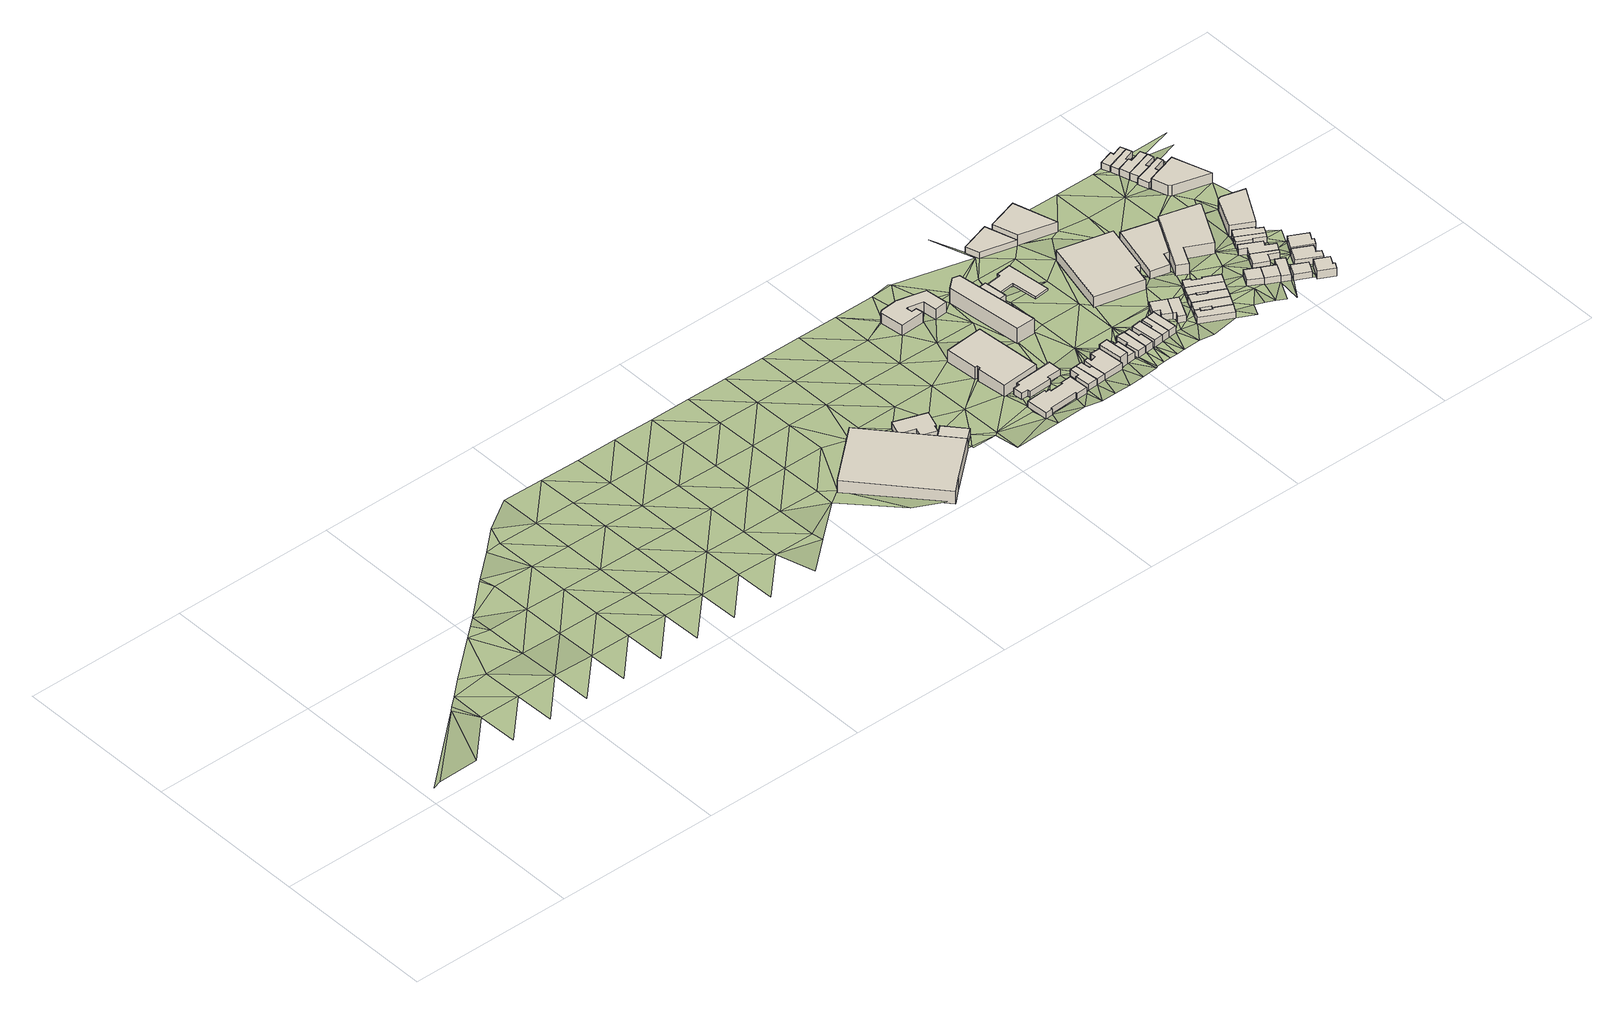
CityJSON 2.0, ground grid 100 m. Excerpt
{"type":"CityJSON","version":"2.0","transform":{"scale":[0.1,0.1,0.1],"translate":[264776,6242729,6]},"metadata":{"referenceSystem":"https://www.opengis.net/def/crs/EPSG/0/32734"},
"CityObjects":{
"building1":{"type":"Building","attributes":{"address":"Salt River","building":"industrial","building:levels":2,"building_height":6.9,"roof_height":18.52,"ground_height":11.62,"plus_code":"4FRW3FC5+6JV"},"geometry":[{"type":"Solid","lod":"1","boundaries":[[[[0,1,2,3]],[[1,4,5,2]],[[4,6,7,5]],[[6,8,9,7]],[[8,0,3,9]],[[3,2,5,7,9]],[[8,6,4,1,0]]]]}]},
"building2":{"type":"Building","attributes":{"address":"Pick n Pay Express 2 Durham Avenue Salt River 0792 Cape Town Western Cape","building":"retail","building:levels":1,"building_height":4.1,"roof_height":14.85,"ground_height":10.75,"plus_code":"4FRW3FC5+8P9"},"geometry":[{"type":"Solid","lod":"1","boundaries":[[[[10,11,12,13]],[[11,14,15,12]],[[14,16,17,15]],[[16,18,19,17]],[[18,20,21,19]],[[20,22,23,21]],[[22,24,25,23]],[[24,10,13,25]],[[13,12,15,17,19,21,23,25]],[[24,22,20,18,16,14,11,10]]]]}]},
"building3":{"type":"Building","attributes":{"address":"Salt River","building":"retail","building:levels":1,"building_height":4.1,"roof_height":15.62,"ground_height":11.52,"plus_code":"4FRW3FC5+7Q4"},"geometry":[{"type":"Solid","lod":"1","boundaries":[[[[26,27,28,29]],[[27,30,31,28]],[[30,32,33,31]],[[32,26,29,33]],[[29,28,31,33]],[[32,30,27,26]]]]}]},
"building4":{"type":"Building","attributes":{"address":"Durham Avenue Salt River Cape Town","building":"commercial","building:levels":1,"building_height":4.1,"roof_height":14.65,"ground_height":10.55,"plus_code":"4FRW3FC6+625"},"geometry":[{"type":"Solid","lod":"1","boundaries":[[[[34,35,36,37]],[[35,38,39,36]],[[38,40,41,39]],[[40,42,43,41]],[[42,44,45,43]],[[44,46,47,45]],[[46,48,49,47]],[[48,50,51,49]],[[50,52,53,51]],[[52,54,55,53]],[[54,56,57,55]],[[56,58,59,57]],[[58,60,61,59]],[[60,34,37,61]],[[37,36,39,41,43,45,47,49,51,53,55,57,59,61]],[[60,58,56,54,52,50,48,46,44,42,40,38,35,34]]]]}]},
"building5":{"type":"Building","attributes":{"address":"9 Durham Avenue Salt River Cape Town","building":"commercial","building:levels":2,"building_height":6.9,"roof_height":16.48,"ground_height":9.58,"plus_code":"4FRW3FC6+92R"},"geometry":[{"type":"Solid","lod":"1","boundaries":[[[[62,63,64,65]],[[63,66,67,64]],[[66,68,69,67]],[[68,70,71,69]],[[70,72,73,71]],[[72,74,75,73]],[[74,76,77,75]],[[76,62,65,77]],[[65,64,67,69,71,73,75,77]],[[76,74,72,70,68,66,63,62]]]]}]},
"building6":{"type":"Building","attributes":{"address":"Durham Avenue Salt River Cape Town","building":"commercial","building:levels":1,"building_height":4.1,"roof_height":13.87,"ground_height":9.77,"plus_code":"4FRW3FC6+729"},"geometry":[{"type":"Solid","lod":"1","boundaries":[[[[78,79,80,81]],[[79,82,83,80]],[[82,84,85,83]],[[84,86,87,85]],[[86,88,89,87]],[[88,90,91,89]],[[90,92,93,91]],[[92,94,95,93]],[[94,96,97,95]],[[96,78,81,97]],[[81,80,83,85,87,89,91,93,95,97]],[[96,94,92,90,88,86,84,82,79,78]]]]}]},
"building7":{"type":"Building","attributes":{"address":"Locomotive Hotel 349 Albert Road Salt River Cape Town","building":"retail","building:levels":2,"building_height":6.9,"roof_height":15.05,"ground_height":8.15,"plus_code":"4FRW3FC6+H29"},"geometry":[{"type":"Solid","lod":"1","boundaries":[[[[98,99,100,101]],[[99,102,103,100]],[[102,104,105,103]],[[104,106,107,105]],[[106,108,109,107]],[[108,110,111,109]],[[110,112,113,111]],[[112,114,115,113]],[[114,116,117,115]],[[116,118,119,117]],[[118,120,121,119]],[[120,122,123,121]],[[122,124,125,123]],[[124,98,101,125]],[[101,100,103,105,107,109,111,113,115,117,119,121,123,125]],[[124,122,120,118,116,114,112,110,108,106,104,102,99,98]]]]}]},
"building8":{"type":"Building","attributes":{"address":"Chapel Street Salt River Cape Town","building":"house","building:levels":1,"building_height":4.1,"roof_height":14.65,"ground_height":10.55,"plus_code":"4FRW3FC6+644"},"geometry":[{"type":"Solid","lod":"1","boundaries":[[[[126,127,128,129]],[[127,130,131,128]],[[130,132,133,131]],[[132,134,135,133]],[[134,136,137,135]],[[136,126,129,137]],[[129,128,131,133,135,137]],[[136,134,132,130,127,126]]]]}]},
"building9":{"type":"Building","attributes":{"address":"Chapel Street Salt River Cape Town","building":"house","building:levels":1,"building_height":4.1,"roof_height":14.71,"ground_height":10.61,"plus_code":"4FRW3FC6+652"},"geometry":[{"type":"Solid","lod":"1","boundaries":[[[[127,126,138,139]],[[126,140,141,138]],[[140,142,143,141]],[[142,144,145,143]],[[144,146,147,145]],[[146,127,139,147]],[[139,138,141,143,145,147]],[[146,144,142,140,126,127]]]]}]},
"building10":{"type":"Building","attributes":{"address":"13 Chapel Street Salt River Cape Town","building":"house","building:levels":1,"building_height":4.1,"roof_height":14.71,"ground_height":10.61,"plus_code":"4FRW3FC6+655"},"geometry":[{"type":"Solid","lod":"1","boundaries":[[[[140,148,149,141]],[[148,150,151,149]],[[150,152,153,151]],[[152,154,155,153]],[[154,156,157,155]],[[156,158,159,157]],[[158,160,161,159]],[[160,162,163,161]],[[162,142,143,163]],[[142,140,141,143]],[[141,149,151,153,155,157,159,161,163,143]],[[142,162,160,158,156,154,152,150,148,140]]]]}]},
"building11":{"type":"Building","attributes":{"address":"398 Percy Street Salt River Cape Town","building":"retail","building:levels":3,"building_height":9.7,"roof_height":18.22,"ground_height":8.52,"plus_code":"4FRW3FC6+F48"},"geometry":[{"type":"Solid","lod":"1","boundaries":[[[[164,165,166,167]],[[165,168,169,166]],[[168,170,171,169]],[[170,172,173,171]],[[172,164,167,173]],[[167,166,169,171,173]],[[172,170,168,165,164]]]]}]},
"building12":{"type":"Building","attributes":{"address":"Chapel Street Salt River Cape Town","building":"house","building:levels":2,"building_height":6.9,"roof_height":17.51,"ground_height":10.61,"plus_code":"4FRW3FC6+66G"},"geometry":[{"type":"Solid","lod":"1","boundaries":[[[[174,175,176,177]],[[175,178,179,176]],[[178,180,181,179]],[[180,174,177,181]],[[177,176,179,181]],[[180,178,175,174]]]]}]},
"building13":{"type":"Building","attributes":{"address":"Chapel Street Salt River Cape Town","building":"house","building:levels":1,"building_height":4.1,"roof_height":14.72,"ground_height":10.62,"plus_code":"4FRW3FC6+676"},"geometry":[{"type":"Solid","lod":"1","boundaries":[[[[174,182,183,184]],[[182,185,186,183]],[[185,187,188,186]],[[187,189,190,188]],[[189,175,191,190]],[[175,174,184,191]],[[184,183,186,188,190,191]],[[175,189,187,185,182,174]]]]}]},
"building14":{"type":"Building","attributes":{"address":"Shell Select","building":"retail","building:levels":1,"building_height":4.1,"roof_height":12.43,"ground_height":8.33,"plus_code":"4FRW3FC6+G57"},"geometry":[{"type":"Solid","lod":"1","boundaries":[[[[192,193,194,195]],[[193,196,197,194]],[[196,198,199,197]],[[198,200,201,199]],[[200,202,203,201]],[[202,192,195,203]],[[195,194,197,199,201,203]],[[202,200,198,196,193,192]]]]}]},
"building15":{"type":"Building","attributes":{"address":"21 Chapel Street Salt River Cape Town","building":"house","building:levels":1,"building_height":4.1,"roof_height":14.72,"ground_height":10.62,"plus_code":"4FRW3FC6+674"},"geometry":[{"type":"Solid","lod":"1","boundaries":[[[[204,205,206,207]],[[205,208,209,206]],[[208,210,211,209]],[[210,212,213,211]],[[212,214,215,213]],[[214,204,207,215]],[[207,206,209,211,213,215]],[[214,212,210,208,205,204]]]]}]},
"building16":{"type":"Building","attributes":{"address":"23 Chapel Street Salt River Cape Town","building":"house","building:levels":1,"building_height":4.1,"roof_height":14.72,"ground_height":10.62,"plus_code":"4FRW3FC6+686"},"geometry":[{"type":"Solid","lod":"1","boundaries":[[[[204,216,217,207]],[[216,218,219,217]],[[218,220,221,219]],[[220,222,223,221]],[[222,205,206,223]],[[205,204,207,206]],[[207,217,219,221,223,206]],[[205,222,220,218,216,204]]]]}]},
"building17":{"type":"Building","attributes":{"building":"roof","building:levels":1,"building_height":4.1,"roof_height":12.56,"ground_height":8.46,"bottom_roof_height":11.26,"plus_code":"4FRW3FC6+F7C"},"geometry":[{"type":"Solid","lod":"1","boundaries":[[[[224,225,226,227]],[[225,228,229,226]],[[228,230,231,229]],[[230,232,233,231]],[[232,234,235,233]],[[234,236,237,235]],[[236,238,239,237]],[[238,224,227,239]],[[227,226,229,231,233,235,237,239]],[[238,236,234,232,230,228,225,224]]]]}]},
"building18":{"type":"Building","attributes":{"address":"Chapel Street Salt River Cape Town","building":"house","building:levels":1,"building_height":4.1,"roof_height":14.72,"ground_height":10.62,"plus_code":"4FRW3FC6+688"},"geometry":[{"type":"Solid","lod":"1","boundaries":[[[[240,241,242,243]],[[241,244,245,242]],[[244,246,247,245]],[[246,248,249,247]],[[248,240,243,249]],[[243,242,245,247,249]],[[248,246,244,241,240]]]]}]},
"building19":{"type":"Building","attributes":{"address":"Chapel Street Salt River Cape Town","building":"house","building:levels":1,"building_height":4.1,"roof_height":14.5,"ground_height":10.4,"plus_code":"4FRW3FC6+696"},"geometry":[{"type":"Solid","lod":"1","boundaries":[[[[250,251,252,253]],[[251,254,255,252]],[[254,256,257,255]],[[256,258,259,257]],[[258,260,261,259]],[[260,250,253,261]],[[253,252,255,257,259,261]],[[260,258,256,254,251,250]]]]}]},
"building20":{"type":"Building","attributes":{"address":"Chapel Street Salt River Cape Town","building":"house","building:levels":1,"building_height":4.1,"roof_height":14.5,"ground_height":10.4,"plus_code":"4FRW3FC6+69G"},"geometry":[{"type":"Solid","lod":"1","boundaries":[[[[250,260,261,253]],[[260,262,263,261]],[[262,264,265,263]],[[264,250,253,265]],[[253,261,263,265]],[[264,262,260,250]]]]}]},
"building21":{"type":"Building","attributes":{"address":"Albert Road Salt River Cape Town","building":"retail","building:levels":1,"building_height":4.1,"roof_height":11.22,"ground_height":7.12,"plus_code":"4FRW3FC6+J7H"},"geometry":[{"type":"Solid","lod":"1","boundaries":[[[[266,267,268,269]],[[267,270,271,268]],[[270,272,273,271]],[[272,266,269,273]],[[269,268,271,273]],[[272,270,267,266]]]]}]},
"building22":{"type":"Building","attributes":{"address":"Chapel Street Salt River Cape Town","building":"house","building:levels":1,"building_height":4.1,"roof_height":13.89,"ground_height":9.79,"plus_code":"4FRW3FC6+7C3"},"geometry":[{"type":"Solid","lod":"1","boundaries":[[[[274,275,276,277]],[[275,278,279,276]],[[278,280,281,279]],[[280,282,283,281]],[[282,284,285,283]],[[284,274,277,285]],[[277,276,279,281,283,285]],[[284,282,280,278,275,274]]]]}]},
"building23":{"type":"Building","attributes":{"address":"Chapel Street Salt River Cape Town","building":"house","building:levels":1,"building_height":4.1,"roof_height":13.89,"ground_height":9.79,"plus_code":"4FRW3FC6+6CX"},"geometry":[{"type":"Solid","lod":"1","boundaries":[[[[286,287,285,277]],[[287,288,289,285]],[[288,290,291,289]],[[290,292,293,291]],[[292,294,295,293]],[[294,286,277,295]],[[277,285,289,291,293,295]],[[294,292,290,288,287,286]]]]}]},
"building24":{"type":"Building","attributes":{"address":"14 Addison Road Salt River Cape Town","building":"house","building:levels":1,"building_height":4.1,"roof_height":14.33,"ground_height":10.23,"plus_code":"4FRW3FC6+5FQ"},"geometry":[{"type":"Solid","lod":"1","boundaries":[[[[296,297,298,299]],[[297,300,301,298]],[[300,302,303,301]],[[302,304,305,303]],[[304,306,307,305]],[[306,308,309,307]],[[308,310,311,309]],[[310,296,299,311]],[[299,298,301,303,305,307,309,311]],[[310,308,306,304,302,300,297,296]]]]}]},
"building25":{"type":"Building","attributes":{"address":"Albert Road Salt River Cape Town","building":"retail","building:levels":2,"building_height":6.9,"roof_height":15.16,"ground_height":8.26,"plus_code":"4FRW3FC6+CCF"},"geometry":[{"type":"Solid","lod":"1","boundaries":[[[[312,313,314,315]],[[313,316,317,314]],[[316,318,319,317]],[[318,320,321,319]],[[320,322,323,321]],[[322,312,315,323]],[[315,314,317,319,321,323]],[[322,320,318,316,313,312]]]]}]},
"building26":{"type":"Building","attributes":{"address":"12 Addison Road Salt River Cape Town","building":"house","building:levels":1,"building_height":4.1,"roof_height":14.33,"ground_height":10.23,"plus_code":"4FRW3FC6+6G3"},"geometry":[{"type":"Solid","lod":"1","boundaries":[[[[306,304,305,307]],[[304,324,325,305]],[[324,326,327,325]],[[326,297,298,327]],[[297,296,299,298]],[[296,328,329,299]],[[328,330,331,329]],[[330,306,307,331]],[[307,305,325,327,298,299,329,331]],[[330,328,296,297,326,324,304,306]]]]}]},
"building27":{"type":"Building","attributes":{"address":"Liesbeek House 449 Albert Road Salt River Cape Town","building":"retail","building:levels":2,"building_height":6.9,"roof_height":13.69,"ground_height":6.79,"plus_code":"4FRW3FC6+J98"},"geometry":[{"type":"Solid","lod":"1","boundaries":[[[[332,333,334,335]],[[333,336,337,334]],[[336,338,339,337]],[[338,332,335,339]],[[335,334,337,339]],[[338,336,333,332]]]]}]},
"building28":{"type":"Building","attributes":{"address":"10 Addison Road Salt River Cape Town","building":"house","building:levels":1,"building_height":4.1,"roof_height":14.33,"ground_height":10.23,"plus_code":"4FRW3FC6+6GF"},"geometry":[{"type":"Solid","lod":"1","boundaries":[[[[340,341,342,329]],[[341,343,344,342]],[[343,345,346,344]],[[345,347,348,346]],[[347,349,350,348]],[[349,351,352,350]],[[351,353,331,352]],[[353,340,329,331]],[[329,342,344,346,348,350,352,331]],[[353,351,349,347,345,343,341,340]]]]}]},
"building29":{"type":"Building","attributes":{"address":"8 Addison Road Salt River Cape Town","building":"house","building:levels":1,"building_height":4.1,"roof_height":13.67,"ground_height":9.57,"plus_code":"4FRW3FC6+6GW"},"geometry":[{"type":"Solid","lod":"1","boundaries":[[[[341,354,355,356]],[[354,357,358,355]],[[357,351,359,358]],[[351,349,360,359]],[[349,361,362,360]],[[361,363,364,362]],[[363,343,365,364]],[[343,341,356,365]],[[356,355,358,359,360,362,364,365]],[[343,363,361,349,351,357,354,341]]]]}]},
"building30":{"type":"Building","attributes":{"address":"6A Addison Road Salt River Cape Town","building":"house","building:levels":1,"building_height":4.1,"roof_height":13.67,"ground_height":9.57,"plus_code":"4FRW3FC6+7G9"},"geometry":[{"type":"Solid","lod":"1","boundaries":[[[[366,367,355,358]],[[367,368,369,355]],[[368,370,371,369]],[[370,372,373,371]],[[372,374,375,373]],[[374,376,377,375]],[[376,378,379,377]],[[378,366,358,379]],[[358,355,369,371,373,375,377,379]],[[378,376,374,372,370,368,367,366]]]]}]},
"building31":{"type":"Building","attributes":{"address":"422 Albert Road Salt River Cape Town","building":"retail","building:levels":1,"building_height":4.1,"roof_height":12.89,"ground_height":8.79,"plus_code":"4FRW3FC6+CG9"},"geometry":[{"type":"Solid","lod":"1","boundaries":[[[[380,381,382,383]],[[381,384,385,382]],[[384,386,387,385]],[[386,388,389,387]],[[388,390,391,389]],[[390,380,383,391]],[[383,382,385,387,389,391]],[[390,388,386,384,381,380]]]]}]},
"building32":{"type":"Building","attributes":{"address":"1 Tennyson Street Salt River Cape Town","building":"house","building:levels":1,"building_height":4.1,"roof_height":14.05,"ground_height":9.95,"plus_code":"4FRW3FC6+6J9"},"geometry":[{"type":"Solid","lod":"1","boundaries":[[[[392,393,394,395]],[[393,396,397,394]],[[396,398,399,397]],[[398,392,395,399]],[[395,394,397,399]],[[398,396,393,392]]]]}]},
"building33":{"type":"Building","attributes":{"address":"3 Tennyson Street Salt River Cape Town","building":"house","building:levels":1,"building_height":4.1,"roof_height":14.05,"ground_height":9.95,"plus_code":"4FRW3FC6+5MW"},"geometry":[{"type":"Solid","lod":"1","boundaries":[[[[400,401,402,399]],[[401,403,404,402]],[[403,405,395,404]],[[405,400,399,395]],[[399,402,404,395]],[[405,403,401,400]]]]}]},
"building34":{"type":"Building","attributes":{"address":"Addison House Albert Road Salt River Cape Town","building":"retail","building:levels":2,"building_height":6.9,"roof_height":15.44,"ground_height":8.54,"plus_code":"4FRW3FC6+9JX"},"geometry":[{"type":"Solid","lod":"1","boundaries":[[[[406,407,408,409]],[[407,410,411,408]],[[410,412,413,411]],[[412,414,415,413]],[[414,416,417,415]],[[416,418,419,417]],[[418,420,421,419]],[[420,406,409,421]],[[409,408,411,413,415,417,419,421]],[[420,418,416,414,412,410,407,406]]]]}]},
"building35":{"type":"Building","attributes":{"address":"5 Tennyson Street Salt River Cape Town","building":"house","building:levels":1,"building_height":4.1,"roof_height":13.67,"ground_height":9.57,"plus_code":"4FRW3FC6+5PR"},"geometry":[{"type":"Solid","lod":"1","boundaries":[[[[401,422,423,424]],[[422,425,426,423]],[[425,427,428,426]],[[427,403,429,428]],[[403,401,424,429]],[[424,423,426,428,429]],[[403,427,425,422,401]]]]}]},
"building36":{"type":"Building","attributes":{"address":"9 Addison Road Salt River Cape Town","building":"house","building:levels":1,"building_height":4.1,"roof_height":13.03,"ground_height":8.93,"plus_code":"4FRW3FC6+7M5"},"geometry":[{"type":"Solid","lod":"1","boundaries":[[[[430,431,432,433]],[[431,434,435,432]],[[434,436,437,435]],[[436,438,439,437]],[[438,440,441,439]],[[440,430,433,441]],[[433,432,435,437,439,441]],[[440,438,436,434,431,430]]]]}]},
"building37":{"type":"Building","attributes":{"address":"7 Tennyson Street Salt River Cape Town","building":"house","building:levels":1,"building_height":4.1,"roof_height":13.67,"ground_height":9.57,"plus_code":"4FRW3FC6+5P8"},"geometry":[{"type":"Solid","lod":"1","boundaries":[[[[442,443,444,445]],[[443,446,447,444]],[[446,448,449,447]],[[448,442,445,449]],[[445,444,447,449]],[[448,446,443,442]]]]}]},
"building38":{"type":"Building","attributes":{"address":"7 Addison Road Salt River Cape Town","building":"house","building:levels":1,"building_height":4.1,"roof_height":13.03,"ground_height":8.93,"plus_code":"4FRW3FC6+7P7"},"geometry":[{"type":"Solid","lod":"1","boundaries":[[[[430,450,451,433]],[[450,452,453,451]],[[452,454,455,453]],[[454,456,457,455]],[[456,458,459,457]],[[458,460,461,459]],[[460,431,432,461]],[[431,430,433,432]],[[433,451,453,455,457,459,461,432]],[[431,460,458,456,454,452,450,430]]]]}]},
"building39":{"type":"Building","attributes":{"address":"5 Addison Road Salt River Cape Town","building":"house","building:levels":1,"building_height":4.1,"roof_height":13.03,"ground_height":8.93,"plus_code":"4FRW3FC6+7PV"},"geometry":[{"type":"Solid","lod":"1","boundaries":[[[[462,463,464,465]],[[463,466,467,464]],[[466,468,469,467]],[[468,470,471,469]],[[470,472,473,471]],[[472,462,465,473]],[[465,464,467,469,471,473]],[[472,470,468,466,463,462]]]]}]},
"building40":{"type":"Building","attributes":{"address":"8 Burns Road Salt River Cape Town","building":"house","building:levels":1,"building_height":4.1,"roof_height":14.24,"ground_height":10.14,"plus_code":"4FRW3FC6+4QW"},"geometry":[{"type":"Solid","lod":"1","boundaries":[[[[474,475,476,477]],[[475,478,479,476]],[[478,480,481,479]],[[480,482,483,481]],[[482,484,485,483]],[[484,474,477,485]],[[477,476,479,481,483,485]],[[484,482,480,478,475,474]]]]}]},
"building41":{"type":"Building","attributes":{"address":"3 Addison Road Salt River Cape Town","building":"house","building:levels":1,"building_height":4.1,"roof_height":13.03,"ground_height":8.93,"plus_code":"4FRW3FC6+8P8"},"geometry":[{"type":"Solid","lod":"1","boundaries":[[[[486,487,473,465]],[[487,488,489,473]],[[488,490,491,489]],[[490,492,493,491]],[[492,494,495,493]],[[494,486,465,495]],[[465,473,489,491,493,495]],[[494,492,490,488,487,486]]]]}]},
"building42":{"type":"Building","attributes":{"address":"6 Salt River Cape Town","building":"house","building:levels":1,"building_height":4.1,"roof_height":13.67,"ground_height":9.57,"plus_code":"4FRW3FC6+5QW"},"geometry":[{"type":"Solid","lod":"1","boundaries":[[[[496,497,498,499]],[[497,500,501,498]],[[500,502,503,501]],[[502,504,505,503]],[[504,506,507,505]],[[506,496,499,507]],[[499,498,501,503,505,507]],[[506,504,502,500,497,496]]]]}]},
"building43":{"type":"Building","attributes":{"address":"4 Burns Road Salt River Cape Town","building":"house","building:levels":1,"building_height":4.1,"roof_height":13.15,"ground_height":9.05,"plus_code":"4FRW3FC6+6RC"},"geometry":[{"type":"Solid","lod":"1","boundaries":[[[[508,509,510,511]],[[509,512,513,510]],[[512,514,515,513]],[[514,516,517,515]],[[516,518,519,517]],[[518,508,511,519]],[[511,510,513,515,517,519]],[[518,516,514,512,509,508]]]]}]},
"building44":{"type":"Building","attributes":{"address":"428 Albert Road Salt River Cape Town","building":"retail","building:levels":2,"building_height":6.9,"roof_height":15.15,"ground_height":8.25,"plus_code":"4FRW3FC6+9QF"},"geometry":[{"type":"Solid","lod":"1","boundaries":[[[[520,521,522,523]],[[521,524,525,522]],[[524,526,527,525]],[[526,528,529,527]],[[528,520,523,529]],[[523,522,525,527,529]],[[528,526,524,521,520]]]]}]},
"building45":{"type":"Building","attributes":{"address":"Alfred Street Cape Town","building":"house","building:levels":1,"building_height":4.1,"roof_height":10.6,"ground_height":6.5,"plus_code":"4FRW3FC6+JMP"},"geometry":[{"type":"Solid","lod":"1","boundaries":[[[[530,531,532,533]],[[531,534,535,532]],[[534,536,537,535]],[[536,538,539,537]],[[538,540,541,539]],[[540,530,533,541]],[[533,532,535,537,539,541]],[[540,538,536,534,531,530]]]]}]},
"building46":{"type":"Building","attributes":{"address":"Alfred Street Cape Town","building":"house","building:levels":1,"building_height":4.1,"roof_height":10.49,"ground_height":6.39,"plus_code":"4FRW3FC6+JMH"},"geometry":[{"type":"Solid","lod":"1","boundaries":[[[[542,543,544,545]],[[543,546,547,544]],[[546,548,549,547]],[[548,531,550,549]],[[531,530,551,550]],[[530,542,545,551]],[[545,544,547,549,550,551]],[[530,531,548,546,543,542]]]]}]},
"building47":{"type":"Building","attributes":{"address":"19 Alfred Street Salt River Cape Town","building":"house","building:levels":1,"building_height":4.1,"roof_height":11.09,"ground_height":6.99,"plus_code":"4FRW3FC6+HP7"},"geometry":[{"type":"Solid","lod":"1","boundaries":[[[[552,553,554,555]],[[553,556,557,554]],[[556,558,559,557]],[[558,560,561,559]],[[560,562,563,561]],[[562,564,565,563]],[[564,566,567,565]],[[566,552,555,567]],[[555,554,557,559,561,563,565,567]],[[566,564,562,560,558,556,553,552]]]]}]},
"building48":{"type":"Building","attributes":{"address":"Alfred Street Cape Town","building":"house","building:levels":1,"building_height":4.1,"roof_height":11.09,"ground_height":6.99,"plus_code":"4FRW3FC6+HPR"},"geometry":[{"type":"Solid","lod":"1","boundaries":[[[[568,569,570,571]],[[569,572,573,570]],[[572,574,575,573]],[[574,543,576,575]],[[543,542,577,576]],[[542,568,571,577]],[[571,570,573,575,576,577]],[[542,543,574,572,569,568]]]]}]},
"building49":{"type":"Building","attributes":{"address":"17 Alfred Street Salt River Cape Town","building":"house","building:levels":1,"building_height":4.1,"roof_height":11.09,"ground_height":6.99,"plus_code":"4FRW3FC6+HPJ"},"geometry":[{"type":"Solid","lod":"1","boundaries":[[[[578,579,555,554]],[[579,580,581,555]],[[580,582,583,581]],[[582,569,570,583]],[[569,568,571,570]],[[568,578,554,571]],[[554,555,581,583,570,571]],[[568,569,582,580,579,578]]]]}]},
"building50":{"type":"Building","attributes":{"address":"Salt River Buildings 463 Junction Road Salt River Cape Town","building":"retail","building:levels":2,"building_height":6.9,"roof_height":13.89,"ground_height":6.99,"plus_code":"4FRW3FC6+GQ6"},"geometry":[{"type":"Solid","lod":"1","boundaries":[[[[584,585,586,587]],[[585,588,589,586]],[[588,590,591,589]],[[590,592,593,591]],[[592,594,595,593]],[[594,584,587,595]],[[587,586,589,591,593,595]],[[594,592,590,588,585,584]]]]}]},
"terrain1":{"type":"TINRelief","geometry":[{"type":"CompositeSurface","lod":"1","boundaries":[[[596,597,598]],[[598,597,599]],[[600,598,599]],[[601,598,600]],[[600,602,601]],[[600,603,604]],[[602,600,604]],[[602,605,606]],[[602,604,605]],[[607,604,608]],[[605,609,606]],[[604,607,605]],[[607,610,605]],[[605,610,609]],[[607,611,612]],[[610,613,609]],[[609,613,614]],[[610,607,615]],[[616,614,613]],[[607,612,615]],[[613,610,617]],[[617,616,613]],[[610,615,617]],[[618,612,619]],[[617,620,616]],[[620,621,616]],[[622,615,612]],[[612,618,622]],[[615,623,617]],[[621,620,624]],[[615,622,623]],[[620,617,625]],[[626,618,627]],[[625,624,620]],[[617,623,625]],[[626,622,618]],[[624,625,628]],[[629,623,622]],[[622,626,629]],[[625,630,628]],[[625,623,631]],[[631,623,629]],[[628,630,632]],[[626,633,634]],[[635,630,625]],[[626,634,629]],[[631,635,625]],[[630,636,632]],[[631,629,637]],[[635,636,630]],[[637,629,634]],[[638,632,636]],[[635,631,639]],[[631,637,640]],[[634,641,642]],[[639,636,635]],[[631,640,639]],[[637,634,643]],[[643,640,637]],[[636,644,638]],[[634,642,643]],[[636,639,645]],[[636,645,644]],[[639,640,646]],[[643,646,640]],[[642,647,648]],[[649,645,639]],[[642,648,643]],[[639,646,649]],[[650,644,645]],[[649,650,645]],[[651,646,643]],[[643,648,652]],[[649,646,651]],[[651,643,652]],[[653,644,650]],[[654,648,655]],[[656,652,648]],[[657,650,649]],[[649,651,658]],[[656,648,654]],[[657,649,658]],[[653,650,659]],[[651,652,660]],[[652,656,661]],[[650,657,659]],[[660,658,651]],[[660,652,661]],[[656,654,662]],[[663,657,658]],[[664,658,660]],[[656,662,661]],[[663,658,664]],[[665,659,657]],[[666,660,661]],[[667,661,662]],[[657,663,665]],[[666,661,667]],[[664,660,668]],[[669,667,662]],[[660,666,668]],[[663,664,670]],[[669,662,671]],[[663,670,665]],[[670,664,668]],[[667,669,672]],[[672,666,667]],[[673,669,671]],[[674,665,670]],[[675,668,666]],[[666,672,675]],[[670,668,676]],[[669,6,672]],[[674,670,676]],[[676,668,675]],[[672,6,675]],[[677,674,676]],[[6,678,675]],[[675,678,676]],[[6,679,678]],[[6,11,679]],[[11,6,680]],[[677,676,681]],[[6,682,680]],[[681,676,678]],[[683,684,680]],[[680,682,683]],[[679,685,678]],[[30,683,682]],[[679,11,685]],[[30,686,683]],[[687,677,681]],[[30,682,688]],[[30,27,686]],[[688,682,689]],[[690,686,27]],[[681,678,691]],[[692,690,27]],[[11,693,685]],[[688,689,694]],[[27,693,692]],[[691,678,685]],[[695,689,696]],[[689,695,694]],[[687,681,697]],[[27,694,698]],[[698,693,27]],[[681,691,697]],[[699,694,695]],[[695,700,699]],[[693,701,685]],[[698,694,699]],[[691,685,701]],[[702,687,697]],[[698,701,693]],[[703,699,700]],[[691,704,697]],[[701,704,691]],[[705,698,699]],[[706,703,700]],[[702,697,707]],[[703,708,699]],[[709,699,708]],[[701,698,710]],[[705,699,709]],[[697,704,707]],[[698,705,711]],[[698,711,710]],[[704,701,712]],[[709,708,703]],[[703,706,713]],[[702,707,714]],[[712,701,710]],[[715,705,709]],[[715,716,705]],[[709,717,715]],[[713,706,718]],[[719,707,704]],[[716,720,705]],[[709,58,717]],[[721,710,711]],[[715,717,722]],[[723,721,711]],[[40,724,713]],[[720,716,725]],[[726,704,712]],[[704,726,719]],[[714,707,727]],[[713,718,42]],[[705,720,728]],[[707,719,729]],[[56,54,58]],[[40,713,42]],[[729,727,707]],[[730,717,58]],[[58,54,730]],[[48,54,52]],[[714,727,731]],[[48,52,50]],[[48,730,54]],[[42,718,44]],[[726,712,76]],[[718,732,44]],[[731,733,714]],[[734,719,726]],[[728,720,90]],[[730,48,46]],[[730,88,86]],[[44,732,136]],[[88,730,46]],[[136,134,44]],[[134,46,44]],[[136,732,126]],[[733,731,735]],[[110,734,726]],[[736,737,738]],[[739,728,90]],[[738,740,736]],[[46,134,132]],[[126,732,741]],[[728,739,742]],[[88,46,130]],[[132,130,46]],[[76,728,742]],[[743,726,76]],[[740,744,736]],[[743,110,726]],[[740,734,744]],[[88,127,90]],[[88,130,127]],[[90,745,739]],[[734,110,744]],[[140,126,741]],[[739,745,742]],[[90,127,146]],[[742,745,76]],[[746,733,735]],[[140,741,747]],[[745,743,76]],[[162,146,144]],[[162,144,142]],[[110,743,112]],[[735,114,746]],[[90,146,748]],[[733,746,749]],[[750,745,90]],[[140,747,148]],[[162,748,146]],[[743,745,168]],[[158,156,160]],[[112,743,168]],[[90,748,750]],[[751,114,112]],[[162,160,748]],[[160,156,154]],[[148,747,752]],[[168,751,112]],[[154,748,160]],[[746,114,165]],[[165,114,751]],[[152,748,154]],[[752,753,148]],[[150,148,753]],[[168,165,751]],[[754,750,748]],[[175,748,152]],[[753,752,755]],[[164,750,756]],[[757,748,175]],[[753,755,758]],[[759,756,750]],[[754,759,750]],[[198,164,756]],[[760,761,755]],[[755,761,758]],[[762,757,763]],[[758,761,764]],[[762,758,764]],[[757,765,748]],[[198,196,164]],[[756,759,766]],[[767,746,165]],[[768,761,760]],[[757,762,208]],[[769,762,764]],[[768,760,770]],[[754,748,771]],[[208,762,769]],[[766,759,772]],[[196,773,164]],[[208,765,757]],[[767,165,164]],[[770,774,768]],[[770,775,774]],[[759,754,771]],[[773,196,193]],[[771,748,765]],[[205,765,208]],[[776,774,775]],[[775,777,776]],[[776,778,774]],[[773,767,164]],[[222,765,205]],[[778,222,779]],[[772,759,780]],[[780,193,772]],[[778,776,244]],[[244,222,778]],[[765,222,244]],[[777,781,776]],[[781,777,782]],[[765,244,241]],[[773,193,783]],[[771,780,759]],[[241,784,765]],[[781,782,785]],[[765,786,771]],[[241,787,788]],[[767,773,789]],[[788,784,241]],[[790,785,782]],[[780,783,193]],[[790,782,791]],[[765,784,275]],[[789,773,783]],[[786,765,792]],[[793,794,767]],[[793,767,789]],[[250,275,784]],[[795,790,791]],[[250,264,278]],[[765,275,792]],[[786,796,771]],[[797,264,790]],[[790,795,798]],[[278,275,250]],[[780,771,796]],[[797,790,798]],[[278,264,280]],[[795,791,799]],[[264,797,280]],[[800,799,791]],[[797,798,801]],[[802,798,795]],[[803,789,783]],[[802,795,799]],[[798,804,801]],[[783,780,796]],[[805,786,792]],[[275,274,792]],[[802,799,806]],[[783,796,803]],[[800,310,799]],[[802,806,330]],[[274,805,792]],[[330,294,802]],[[803,807,267]],[[807,803,808]],[[302,297,304]],[[326,324,304]],[[300,297,302]],[[297,326,304]],[[294,330,351]],[[294,357,274]],[[809,803,796]],[[803,809,808]],[[810,805,274]],[[294,351,357]],[[357,810,274]],[[811,805,812]],[[349,813,814]],[[810,812,805]],[[814,361,349]],[[809,815,808]],[[816,811,812]],[[817,814,813]],[[310,818,296]],[[814,819,361]],[[809,796,312]],[[820,812,810]],[[296,818,821]],[[328,296,821]],[[812,822,816]],[[820,823,812]],[[824,825,826]],[[827,810,826]],[[828,338,815]],[[312,815,809]],[[825,824,829]],[[810,827,820]],[[827,826,825]],[[830,328,831]],[[312,816,822]],[[821,831,328]],[[832,823,820]],[[833,830,396]],[[821,834,831]],[[835,823,832]],[[312,836,815]],[[828,815,837]],[[830,831,396]],[[827,825,838]],[[831,834,839]],[[838,825,368]],[[833,393,368]],[[836,312,822]],[[833,396,393]],[[398,831,839]],[[836,837,815]],[[396,831,398]],[[838,368,393]],[[840,401,839]],[[841,827,842]],[[398,839,401]],[[838,842,827]],[[393,843,838]],[[392,843,393]],[[844,836,822]],[[845,422,401]],[[822,380,846]],[[845,446,422]],[[431,838,843]],[[838,847,842]],[[848,843,392]],[[431,847,838]],[[836,844,837]],[[846,844,822]],[[392,403,848]],[[443,422,446]],[[456,842,847]],[[456,463,842]],[[403,427,848]],[[847,431,460]],[[443,425,422]],[[463,462,842]],[[427,438,848]],[[462,849,842]],[[443,850,425]],[[851,850,443]],[[852,438,427]],[[456,466,463]],[[380,420,846]],[[852,427,425]],[[850,851,425]],[[853,837,844]],[[854,855,442]],[[442,851,443]],[[418,842,849]],[[456,454,466]],[[851,856,425]],[[857,442,855]],[[462,494,849]],[[852,425,856]],[[851,442,857]],[[468,466,858]],[[856,859,852]],[[454,858,466]],[[846,860,844]],[[452,450,454]],[[502,851,857]],[[468,858,470]],[[861,859,856]],[[470,858,454]],[[861,450,859]],[[849,494,862]],[[450,470,454]],[[420,863,846]],[[860,846,863]],[[857,478,502]],[[844,864,853]],[[862,494,865]],[[861,856,496]],[[450,861,509]],[[470,450,866]],[[558,867,844]],[[558,844,860]],[[418,849,868]],[[867,869,844]],[[844,869,864]],[[472,470,866]],[[509,866,450]],[[870,871,865]],[[868,420,418]],[[862,865,871]],[[861,496,872]],[[873,874,853]],[[853,864,873]],[[860,590,558]],[[863,420,875]],[[867,553,869]],[[876,871,472]],[[472,866,876]],[[868,875,420]],[[871,876,862]],[[560,558,590]],[[875,868,877]],[[560,590,878]],[[879,863,875]],[[877,879,875]],[[588,878,590]],[[562,560,878]],[[543,548,546]],[[548,543,574]],[[880,552,881]],[[562,878,564]],[[520,879,877]],[[572,548,574]],[[566,881,552]],[[564,878,588]],[[531,882,534]],[[548,882,531]],[[882,548,572]],[[569,883,572]],[[881,883,569]],[[881,566,883]],[[566,564,883]],[[883,564,588]],[[585,884,588]],[[588,884,883]],[[572,883,885]],[[882,572,886]]]}]}
},
"vertices":[
[3544,2,41],[3620,70,41],[3620,70,125],[3544,2,125],[3867,278,41],[3867,278,125],[3466,743,41],[3466,743,125],[3142,467,41],[3142,467,125],
[3878,597,41],[3687,664,41],[3687,664,88],[3878,597,88],[3653,570,41],[3653,570,88],[3744,538,41],[3744,538,88],[3726,488,41],[3726,488,88],[3818,456,41],[3818,456,88],[3832,496,41],[3832,496,88],[3841,493,41],[3841,493,88],
[3950,355,48],[3847,473,48],[3847,473,96],[3950,355,96],[3783,418,48],[3783,418,96],[3886,300,48],[3886,300,96],
[4332,199,46],[4377,202,46],[4377,202,86],[4332,199,86],[4377,211,46],[4377,211,86],[4553,222,46],[4553,222,86],[4554,210,46],[4554,210,86],[4622,215,46],[4622,215,86],[4615,335,46],[4615,335,86],[4549,331,46],[4549,331,86],[4550,320,46],[4550,320,86],[4469,315,46],[4469,315,86],[4468,329,46],[4468,329,86],[4444,327,46],[4444,327,86],[4444,340,46],[4444,340,86],[4323,332,46],[4323,332,86],
[4263,889,25],[4279,691,25],[4279,691,105],[4263,889,105],[4295,693,25],[4295,693,105],[4297,674,25],[4297,674,105],[4283,673,25],[4283,673,105],[4298,486,25],[4298,486,105],[4531,504,25],[4531,504,105],[4498,908,25],[4498,908,105],
[4344,404,38],[4386,406,38],[4386,406,79],[4344,404,79],[4388,387,38],[4388,387,79],[4532,395,38],[4532,395,79],[4531,414,38],[4531,414,79],[4619,418,38],[4619,418,79],[4615,497,38],[4615,497,79],[4380,484,38],[4380,484,79],[4382,465,38],[4382,465,79],[4341,462,38],[4341,462,79],
[4378,1212,22],[4371,1257,22],[4371,1257,90],[4378,1212,90],[4339,1255,22],[4339,1255,90],[4335,1289,22],[4335,1289,90],[4344,1291,22],[4344,1291,90],[4433,1269,22],[4433,1269,90],[4441,1187,22],[4441,1187,90],[4520,1193,22],[4520,1193,90],[4506,1330,22],[4506,1330,90],[4336,1372,22],[4336,1372,90],[4229,1363,22],[4229,1363,90],[4217,1356,22],[4217,1356,90],[4212,1343,22],[4212,1343,90],[4229,1202,22],[4229,1202,90],
[4705,229,46],[4692,379,46],[4692,379,86],[4705,229,86],[4651,377,46],[4651,377,86],[4656,317,46],[4656,317,86],[4636,316,46],[4636,316,86],[4641,226,46],[4641,226,86],
[4705,229,87],[4692,379,87],[4761,233,46],[4761,233,87],[4753,324,46],[4753,324,87],[4737,323,46],[4737,323,87],[4731,382,46],[4731,382,87],
[4884,239,46],[4884,239,87],[4885,256,46],[4885,256,87],[4873,403,46],[4873,403,87],[4811,402,46],[4811,402,87],[4812,367,46],[4812,367,87],[4780,360,46],[4780,360,87],[4779,386,46],[4779,386,87],[4751,382,46],[4751,382,87],
[4686,1279,22],[4644,1290,22],[4644,1290,122],[4686,1279,122],[4582,1237,22],[4582,1237,122],[4632,769,22],[4632,769,122],[4749,771,22],[4749,771,122],
[4938,261,38],[4926,407,38],[4926,407,115],[4938,261,115],[4873,403,38],[4873,403,115],[4885,256,38],[4885,256,115],
[4991,264,38],[4991,264,87],[4938,261,87],[4982,381,38],[4982,381,87],[4962,379,38],[4962,379,87],[4959,409,38],[4959,409,87],[4926,407,87],
[4803,1092,18],[4794,1182,18],[4794,1182,64],[4803,1092,64],[4792,1200,18],[4792,1200,64],[4709,1192,18],[4709,1192,64],[4723,1051,18],[4723,1051,64],[4806,1059,18],[4806,1059,64],
[5064,262,39],[5054,417,39],[5054,417,87],[5064,262,87],[5003,419,39],[5003,419,87],[5011,341,39],[5011,341,87],[5000,340,39],[5000,340,87],[5009,257,39],[5009,257,87],
[5116,266,39],[5116,266,87],[5110,350,39],[5110,350,87],[5095,349,39],[5095,349,87],[5091,420,39],[5091,420,87],
[4794,1182,53],[4803,1092,53],[4803,1092,66],[4794,1182,66],[4893,1102,53],[4893,1102,66],[4911,944,53],[4911,944,66],[5003,954,53],[5003,954,66],[4973,1221,53],[4973,1221,66],[4881,1211,53],[4881,1211,66],[4883,1192,53],[4883,1192,66],
[5179,358,39],[5172,429,39],[5172,429,87],[5179,358,87],[5113,423,39],[5113,423,87],[5130,266,39],[5130,266,87],[5188,272,39],[5188,272,87],
[5222,434,38],[5186,431,38],[5186,431,85],[5222,434,85],[5193,359,38],[5193,359,85],[5179,358,38],[5179,358,85],[5188,272,38],[5188,272,85],[5236,278,38],[5236,278,85],
[5287,282,38],[5287,282,85],[5275,440,38],[5275,440,85],
[5148,1359,11],[5091,1549,11],[5091,1549,52],[5148,1359,52],[4909,1493,11],[4909,1493,52],[4935,1413,11],[4935,1413,52],
[5400,477,38],[5315,521,38],[5315,521,79],[5400,477,79],[5279,452,38],[5279,452,79],[5314,434,38],[5314,434,79],[5297,402,38],[5297,402,79],[5348,376,38],[5348,376,79],
[5400,477,36],[5348,376,36],[5363,365,36],[5363,365,79],[5348,336,36],[5348,336,79],[5388,317,36],[5388,317,79],[5455,450,36],[5455,450,79],
[5624,219,42],[5525,270,42],[5525,270,83],[5624,219,83],[5522,260,42],[5522,260,83],[5465,290,42],[5465,290,83],[5470,301,42],[5470,301,83],[5443,315,42],[5443,315,83],[5414,261,42],[5414,261,83],[5594,166,42],[5594,166,83],
[5536,1054,20],[5217,1133,20],[5217,1133,92],[5536,1054,92],[5116,726,20],[5116,726,92],[5406,654,20],[5406,654,92],[5433,765,20],[5433,765,92],[5462,758,20],[5462,758,92],
[5475,311,42],[5475,311,83],[5531,282,42],[5531,282,83],[5654,277,42],[5654,277,83],[5470,371,42],[5470,371,83],
[5112,1514,8],[5156,1364,8],[5156,1364,77],[5112,1514,77],[5379,1308,8],[5379,1308,77],[5302,1572,8],[5302,1572,77],
[5654,277,36],[5682,332,36],[5682,332,83],[5590,381,36],[5590,381,83],[5586,371,36],[5586,371,83],[5531,399,36],[5531,399,83],[5536,408,36],[5536,408,83],[5496,428,36],[5496,428,83],[5470,371,36],
[5713,392,36],[5713,392,77],[5682,332,77],[5530,488,36],[5530,488,77],[5496,428,77],[5536,408,77],[5541,418,36],[5541,418,77],[5595,389,36],[5595,389,77],[5590,381,77],
[5530,488,33],[5713,392,33],[5740,443,33],[5740,443,77],[5648,492,33],[5648,492,77],[5644,484,33],[5644,484,77],[5593,511,33],[5593,511,77],[5598,520,33],[5598,520,77],[5558,541,33],[5558,541,77],
[5783,988,18],[5571,1045,18],[5571,1045,69],[5783,988,69],[5484,706,18],[5484,706,69],[5598,679,18],[5598,679,69],[5628,767,18],[5628,767,69],[5659,760,18],[5659,760,69],
[5924,353,39],[5845,394,39],[5845,394,80],[5924,353,80],[5804,320,39],[5804,320,80],[5883,275,39],[5883,275,80],
[5883,275,36],[5959,233,36],[5959,233,80],[6002,311,36],[6002,311,80],[5924,353,36],
[5783,988,16],[5659,760,16],[5659,760,94],[5783,988,94],[5593,638,16],[5593,638,94],[5657,601,16],[5657,601,94],[5717,717,16],[5717,717,94],[5864,639,16],[5864,639,94],[6015,916,16],[6015,916,94],[6010,926,16],[6010,926,94],
[6007,207,36],[6007,207,77],[5959,233,77],[6074,326,36],[6074,326,77],[6025,353,36],[6025,353,77],[6002,311,77],
[6095,402,29],[5958,478,29],[5958,478,70],[6095,402,70],[5919,406,29],[5919,406,70],[6002,362,29],[6002,362,70],[6028,412,29],[6028,412,70],[6083,383,29],[6083,383,70],
[6142,222,36],[6055,268,36],[6055,268,77],[6142,222,77],[6018,199,36],[6018,199,77],[6104,152,36],[6104,152,77],
[6121,448,29],[6121,448,70],[6065,479,29],[6065,479,70],[6080,507,29],[6080,507,70],[5960,573,29],[5960,573,70],[5942,539,29],[5942,539,70],[5980,518,29],[5980,518,70],
[5988,631,29],[5967,592,29],[5967,592,70],[5988,631,70],[6046,549,29],[6046,549,70],[6051,558,29],[6051,558,70],[6116,523,29],[6116,523,70],[6134,550,29],[6134,550,70],
[6234,124,31],[6223,129,31],[6223,129,82],[6234,124,82],[6249,178,31],[6249,178,82],[6168,220,31],[6168,220,82],[6122,133,31],[6122,133,82],[6213,85,31],[6213,85,82],
[5988,631,22],[6134,550,22],[6155,588,22],[6155,588,70],[6117,609,22],[6117,609,70],[6122,619,22],[6122,619,70],[6015,679,22],[6015,679,70],
[6247,306,31],[6140,363,31],[6140,363,77],[6247,306,77],[6095,280,31],[6095,280,77],[6230,208,31],[6230,208,77],[6251,247,31],[6251,247,77],[6224,262,31],[6224,262,77],
[6301,399,25],[6197,455,25],[6197,455,72],[6301,399,72],[6152,374,25],[6152,374,72],[6267,312,25],[6267,312,72],[6288,349,25],[6288,349,72],[6276,355,25],[6276,355,72],
[6267,858,19],[6130,896,19],[6130,896,92],[6267,858,92],[6108,889,19],[6108,889,92],[6008,696,19],[6008,696,92],[6135,628,19],[6135,628,92],
[5898,1491,4],[6047,1540,4],[6047,1540,46],[5898,1491,46],[6035,1573,4],[6035,1573,46],[5972,1551,4],[5972,1551,46],[5968,1570,4],[5968,1570,46],[5879,1543,4],[5879,1543,46],
[5915,1442,4],[6001,1468,4],[6001,1468,45],[5915,1442,45],[5996,1483,4],[5996,1483,45],[6059,1505,4],[6059,1505,45],[6047,1540,45],[5898,1491,45],
[6041,1353,10],[5951,1326,10],[5951,1326,51],[6041,1353,51],[5936,1322,10],[5936,1322,51],[5956,1256,10],[5956,1256,51],[6063,1289,10],[6063,1289,51],[6053,1321,10],[6053,1321,51],[6129,1345,10],[6129,1345,51],[6119,1378,10],[6119,1378,51],
[5933,1381,4],[6099,1432,4],[6099,1432,51],[5933,1381,51],[6085,1474,4],[6085,1474,51],[6006,1450,4],[6006,1450,51],[6001,1468,51],[5915,1442,51],
[5951,1326,4],[6041,1353,4],[6035,1374,4],[6035,1374,51],[6109,1396,4],[6109,1396,51],
[6231,1077,10],[6193,1193,10],[6193,1193,79],[6231,1077,79],[6155,1308,10],[6155,1308,79],[5963,1249,10],[5963,1249,79],[5994,1153,10],[5994,1153,79],[6008,1138,10],[6008,1138,79],
[3,14,100],[53,30,100],[479,428,88],[304,30,106],[555,280,96],[501,447,88],[561,499,88],[555,30,105],[806,280,96],[806,530,87],[667,591,88],[1056,280,97],[806,30,105],[929,812,79],[1056,530,85],[1056,30,102],[1307,280,89],[1056,785,80],[1000,872,80],[1307,530,81],[1059,924,72],[1307,785,77],[1558,280,85],[1307,30,97],[1307,1035,72],[1277,1117,72],[1558,530,79],[1558,785,74],[1290,1128,72],[1558,1035,69],[1808,280,82],[1558,30,93],[1462,1277,62],[1808,530,74],[1558,1285,62],[1808,785,69],[1602,1400,62],[1808,30,91],[2059,280,79],[1808,1035,64],[1808,1285,58],[2059,530,71],[1808,1535,51],[2059,1035,59],[2059,785,65],[2059,30,89],[2310,280,76],[2310,530,67],[2059,1535,48],[2059,1285,54],[2310,785,59],[2310,30,84],[2561,280,72],[2310,1035,54],[2310,1285,48],[2561,785,55],[2561,530,63],[2310,1535,42],[2824,214,69],[2620,38,81],[2811,280,69],[2561,1285,42],[2561,1035,48],[2561,1535,37],[2811,785,51],[2811,530,60],[3057,411,56],[2811,1285,37],[2811,1035,43],[2811,1535,33],[3062,785,47],[3062,530,56],[3062,1035,39],[3142,467,56],[3062,1285,34],[3328,104,69],[3312,785,44],[3544,2,64],[3062,1535,30],[3312,1035,36],[3312,1285,31],[3312,1535,28],[3563,1035,35],[3563,785,41],[3653,570,49],[3563,1285,31],[3867,278,55],[3726,488,48],[3744,538,48],[3814,785,41],[3818,456,48],[3563,1535,26],[3886,300,55],[3895,278,55],[3832,496,48],[3814,1035,35],[3841,493,48],[3878,597,48],[3950,355,53],[4044,263,53],[3895,264,55],[3814,1285,29],[4065,530,45],[4065,280,53],[4061,111,60],[4065,785,40],[3814,1535,26],[4332,199,49],[4065,1035,34],[4298,486,43],[4349,123,57],[4065,1285,29],[4315,280,49],[4323,332,49],[4279,691,36],[4283,673,36],[4263,889,36],[4377,202,49],[4065,1535,23],[4344,404,49],[4341,462,43],[4388,387,49],[4537,132,54],[4229,1202,25],[4380,484,43],[4295,693,36],[4386,406,49],[4297,674,36],[4377,211,49],[4382,465,43],[4315,1035,30],[4217,1356,25],[4531,504,38],[4212,1343,25],[4532,395,46],[4229,1363,25],[4635,108,54],[4315,1535,20],[4378,1212,25],[4336,1372,25],[4344,1291,25],[4335,1289,25],[4339,1255,25],[4566,530,38],[4371,1257,25],[4726,113,53],[4566,785,31],[4566,1035,25],[4433,1269,25],[4632,769,32],[4452,1545,17],[4823,111,53],[4817,530,38],[4441,1557,17],[4749,771,31],[4566,1285,21],[4921,117,53],[4938,261,46],[4817,785,31],[5021,126,51],[4723,1051,23],[4959,409,39],[4991,264,46],[4817,1035,23],[5030,132,51],[5009,257,46],[4982,381,46],[4962,379,46],[5000,340,46],[5068,530,39],[4806,1059,23],[4921,1426,14],[5064,262,46],[5011,341,46],[5078,137,51],[5068,785,33],[4803,1092,23],[4817,1285,18],[5116,266,46],[5126,140,51],[5130,266,46],[5174,141,51],[5110,350,46],[5095,349,46],[5068,1035,25],[5188,272,46],[5226,144,50],[5068,1285,17],[5186,431,39],[5236,278,44],[5116,726,33],[5179,358,46],[5193,359,46],[4935,1413,14],[5287,282,44],[5327,146,50],[5318,530,38],[4909,1493,14],[4838,1694,10],[5318,280,44],[5217,1133,23],[5297,402,44],[5348,336,44],[5414,261,44],[5417,131,50],[5348,376,44],[5388,317,44],[5148,1359,17],[5363,365,44],[5406,654,38],[5443,315,44],[5112,1514,11],[5156,1364,17],[5318,1285,14],[5558,541,36],[5433,765,31],[5484,706,28],[5531,399,42],[5590,381,42],[5379,1308,15],[5462,758,28],[5586,371,42],[5694,110,45],[5595,389,42],[5593,638,36],[5734,184,39],[5571,1045,20],[5598,679,28],[5593,511,36],[5648,492,36],[5598,520,36],[5657,601,36],[5318,1535,8],[5644,484,36],[5682,332,42],[5820,280,39],[5659,760,28],[5713,392,39],[5786,157,45],[5628,767,28],[5569,1285,13],[5569,1535,6],[5820,530,33],[5836,130,45],[5888,101,45],[5717,717,25],[5864,639,33],[5919,406,39],[5820,1285,11],[5936,76,45],[5820,1035,18],[5942,539,33],[6002,362,36],[6008,696,22],[6070,280,36],[6095,280,36],[6083,383,36],[5820,1535,5],[6104,152,41],[6122,133,41],[6140,363,36],[6168,220,36],[6070,530,29],[6095,402,36],[5994,1153,16],[6152,374,36],[6135,628,29],[6008,1138,16],[5915,1442,5],[6122,619,29],[6198,467,25],[5936,1322,11],[6108,889,22],[5933,1381,11],[6117,609,29],[6155,588,29],[6267,312,31],[5898,1491,5],[5879,1543,5],[6070,1035,16],[6242,551,25],[6130,896,22],[6070,1285,10],[6231,1077,14],[6035,1374,10],[6109,1396,10],[6070,1535,4],[6152,1396,10],[6215,1206,9],[6287,1441,3],[6321,1535,3]
]}
